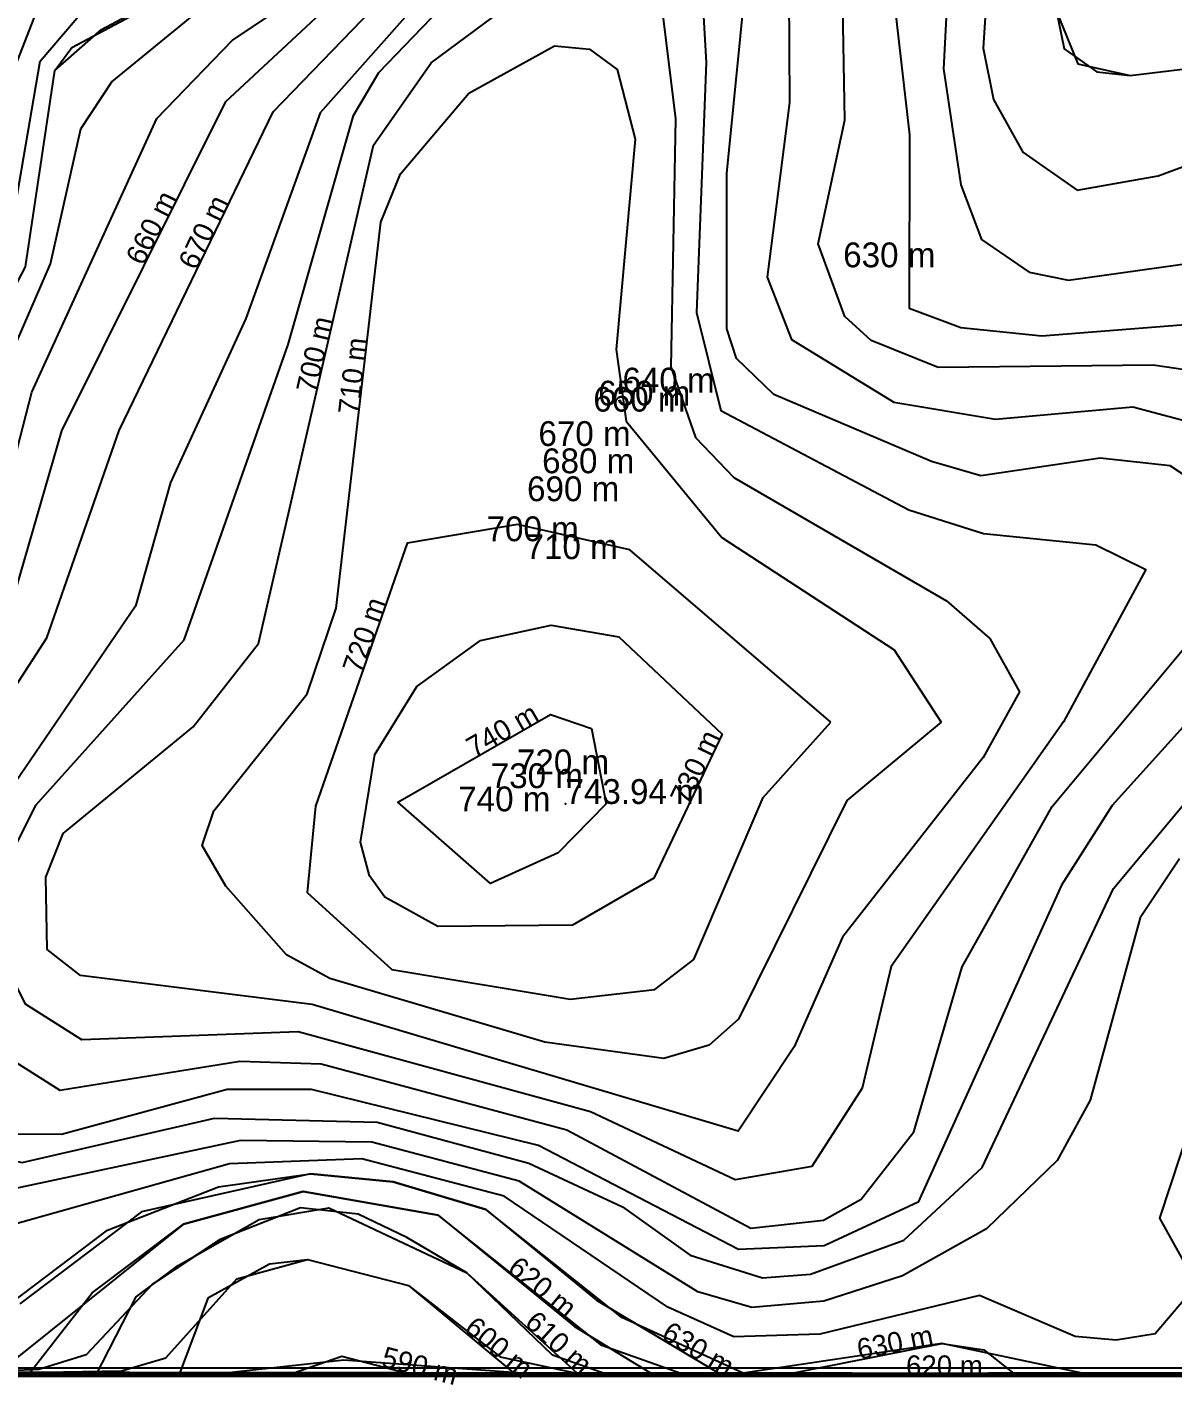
# Model space of a CAD drawing. Extents: x 120.7465 to 120.8269, y 14.0376 to 14.0711.
# Drawn here: x 120.79924 to 120.80404, y 14.03777 to 14.04345 of the extents above; entities that cross this region are included whole.
import ezdxf
from ezdxf.enums import TextEntityAlignment as Align

# ---------------------------------------------------------------- set-up
doc = ezdxf.new("R2010")
doc.units = 0
doc.header["$MEASUREMENT"] = 0
for name, color, linetype in [('Contour_Line_Intermediate', 7, 'Continuous'), ('Contour_Line_Major', 7, 'Continuous'), ('FEATURE_LABEL', 7, 'Continuous'), ('Iso-height_Area', 7, 'Continuous'), ('Maximum_Elevation_Location', 7, 'Continuous')]:
    doc.layers.add(name, color=color, linetype=linetype)

msp = doc.modelspace()

# ---------------------------------------------------------------- linework, layer by layer
at = {"layer": 'Contour_Line_Intermediate', "color": 36}
for points in [[(120.7980661, 14.0378027), (120.7981247, 14.0381309), (120.7980928, 14.0384517), (120.797733, 14.0389787), (120.7976343, 14.0392588), (120.7977007, 14.0396294), (120.7981859, 14.0409001), (120.7983461, 14.0415454), (120.7985529, 14.0418621), (120.799022, 14.0423503), (120.7991127, 14.0425538), (120.7991929, 14.0432808), (120.7993136, 14.0435906), (120.7994098, 14.0436829), (120.8002036, 14.0440588), (120.8005776, 14.0444739), (120.8007206, 14.0448735), (120.8007414, 14.0455596), (120.8008359, 14.0458683), (120.8011487, 14.0461809), (120.8020097, 14.046706), (120.8034463, 14.0483786), (120.8041405, 14.0487953)], [(120.7982468, 14.0378027), (120.7982713, 14.038193), (120.7982091, 14.03851), (120.7979007, 14.0389006), (120.7977906, 14.0391757), (120.7978671, 14.0397168), (120.7983867, 14.0408728), (120.7985477, 14.0415863), (120.7991431, 14.0424006), (120.7992979, 14.0433042), (120.7995421, 14.0435914), (120.8002872, 14.0439607), (120.8006222, 14.0442955), (120.8008663, 14.0447741), (120.8009119, 14.0454718), (120.8009777, 14.0456708), (120.8011361, 14.0458595), (120.801977, 14.0464015), (120.8029239, 14.0473853), (120.8035808, 14.0482745), (120.8043224, 14.0487099)], [(120.798553, 14.0378027), (120.7984656, 14.0384532), (120.7979851, 14.0390312), (120.7979105, 14.0393963), (120.7979934, 14.0396799), (120.7986673, 14.0410376), (120.7986885, 14.0415966), (120.7990206, 14.0420327), (120.799236, 14.0424433), (120.799359, 14.0432652), (120.7995551, 14.0434375), (120.8004282, 14.0439036), (120.8007115, 14.0441818), (120.8008737, 14.0444405), (120.8010274, 14.044846), (120.8010933, 14.0455478), (120.8011814, 14.0457082), (120.8016768, 14.0458931), (120.8019453, 14.0460663), (120.8029328, 14.0471729), (120.803721, 14.0481651), (120.8039709, 14.0483872), (120.8045468, 14.048708)], [(120.8042673, 14.0419869), (120.8039554, 14.042032), (120.8030561, 14.0420229), (120.8027753, 14.042136), (120.8026649, 14.0422358), (120.8025535, 14.0425406), (120.8026659, 14.0430575), (120.8026505, 14.0439271), (120.8031713, 14.0449768), (120.8039435, 14.0458047), (120.8042278, 14.0466763)], [(120.8041356, 14.0456788), (120.8033905, 14.0450175), (120.8028891, 14.0439669), (120.8028587, 14.0436662), (120.8029357, 14.0429956), (120.8029341, 14.0422711), (120.8031511, 14.0421896), (120.8034891, 14.0421558), (120.8042313, 14.0422138)], [(120.8041354, 14.0453699), (120.8036534, 14.0451021), (120.8035133, 14.044962), (120.8033371, 14.0446228), (120.8031141, 14.0439735), (120.8030778, 14.0432723), (120.8031503, 14.0427866), (120.8032373, 14.0425587), (120.8034366, 14.042422), (120.8036011, 14.0423882), (120.8043569, 14.0424937)], [(120.8044661, 14.0453949), (120.8037454, 14.044993), (120.8036143, 14.0448657), (120.8033833, 14.0442736), (120.8032702, 14.0437735), (120.8032444, 14.0433587), (120.8032868, 14.043144), (120.8034103, 14.0429235), (120.8036375, 14.0427653), (120.8039764, 14.0428239), (120.8044592, 14.0430034)], [(120.8041117, 14.0449857), (120.803748, 14.0446761), (120.8035356, 14.044176), (120.8035023, 14.0436329), (120.8036398, 14.0432928), (120.8038599, 14.043244), (120.8046205, 14.0433369)], [(120.8039244, 14.0411773), (120.80358, 14.0405399), (120.8028587, 14.0395158), (120.8027374, 14.0390068), (120.8025271, 14.0386797), (120.8022063, 14.0386243), (120.8016011, 14.0389089), (120.8003782, 14.0392432), (120.7994728, 14.0392102), (120.7992368, 14.0393593), (120.7991666, 14.0394998), (120.7991323, 14.0396483), (120.799187, 14.0400058), (120.7992802, 14.0401921), (120.7999, 14.0408831), (120.8003358, 14.0421193), (120.8006087, 14.0430767), (120.8007156, 14.043257), (120.8018439, 14.0444295)], [(120.8041179, 14.0415509), (120.804027, 14.0416114), (120.8037335, 14.0416429), (120.8032343, 14.04157), (120.8030278, 14.04163), (120.8023686, 14.0419095), (120.8022123, 14.0420604), (120.802171, 14.0421851), (120.8021718, 14.0428338), (120.8023149, 14.0442787)], [(120.8020367, 14.0441428), (120.8020847, 14.0432994), (120.802045, 14.042253), (120.8021457, 14.0418425), (120.8029337, 14.041427), (120.8032458, 14.0413288), (120.8037161, 14.0412803), (120.8039244, 14.0411773)], [(120.8009667, 14.0439657), (120.8000727, 14.0431322), (120.7993865, 14.0417574), (120.7991274, 14.0408651), (120.7985784, 14.0400528), (120.7985182, 14.0396941), (120.7985459, 14.0393687), (120.7986366, 14.0391385), (120.7989396, 14.0387578), (120.7992232, 14.038696), (120.800028, 14.038882), (120.8007086, 14.0388651), (120.8013429, 14.0386929), (120.8017348, 14.0385108), (120.8020175, 14.0383085), (120.8023212, 14.0382141), (120.802521, 14.038229), (120.802912, 14.0383716), (120.8032403, 14.0386748), (120.8037897, 14.0398434), (120.8046551, 14.0408799)], [(120.8012668, 14.0439871), (120.8004691, 14.0430886), (120.8001585, 14.0422275), (120.7998426, 14.0415413), (120.7996973, 14.0410246), (120.7990253, 14.0400422), (120.7989401, 14.0397303), (120.7989692, 14.0394459), (120.7991507, 14.0391439), (120.7993808, 14.0389992), (120.8001339, 14.0391206), (120.8004741, 14.0391094), (120.8015024, 14.0388326), (120.8022714, 14.0384214), (120.8025764, 14.0384554), (120.8027336, 14.0385428), (120.8029536, 14.0388252), (120.8031557, 14.0395155), (120.8035328, 14.0401854), (120.804119, 14.0408891)], [(120.8044027, 14.0408759), (120.8037844, 14.0401896), (120.8035715, 14.0398571), (120.8029721, 14.0385298), (120.8025787, 14.0383479), (120.8022198, 14.0383326), (120.801383, 14.038768), (120.8004328, 14.0390019), (120.8000809, 14.0390013), (120.7993874, 14.038813), (120.7991234, 14.0388156), (120.7989931, 14.0389224), (120.7987475, 14.0394729), (120.7986768, 14.0398896), (120.7993263, 14.0408914), (120.7996285, 14.0417585), (120.8002724, 14.0430927), (120.8010597, 14.0439073)], [(120.8024292, 14.043819), (120.8024342, 14.0431311), (120.8023408, 14.0424004), (120.8024426, 14.0421404), (120.8028696, 14.0418776), (120.8032951, 14.0418061), (120.8038702, 14.0418583), (120.8041741, 14.0417771)], [(120.8033956, 14.0406658), (120.8032439, 14.0403903), (120.8026558, 14.0396397), (120.8024529, 14.0391798), (120.8022193, 14.0388268), (120.8004365, 14.0393572), (120.7994662, 14.0394789), (120.7993273, 14.0395872), (120.7993222, 14.0398905), (120.7993948, 14.0400727), (120.7999386, 14.0405195), (120.800211, 14.040868), (120.8006934, 14.0429532), (120.8009347, 14.043297), (120.8015142, 14.0437282)], [(120.8040661, 14.0399667), (120.8039013, 14.0397203), (120.8036918, 14.0389566), (120.8035539, 14.0387053), (120.8032586, 14.0384189), (120.8029067, 14.038222), (120.8025769, 14.0381158), (120.802276, 14.0380893), (120.8020502, 14.0381555), (120.8013029, 14.0386179), (120.8006858, 14.0387821), (120.8001365, 14.0387884), (120.799149, 14.0385772), (120.7988377, 14.0386601), (120.7983925, 14.0391364), (120.7983243, 14.0395444), (120.7985413, 14.0401983), (120.7990335, 14.0410301), (120.7992624, 14.0419199), (120.7997859, 14.0430644), (120.8001027, 14.0433928), (120.8005532, 14.0436941)], [(120.8018966, 14.0435515), (120.8019567, 14.0430637), (120.8019373, 14.0420252), (120.8020397, 14.0417301), (120.8022012, 14.0415624), (120.8030911, 14.0410458), (120.8032723, 14.0408884), (120.8033956, 14.0406658)], [(120.8040905, 14.0381287), (120.8039645, 14.0379788), (120.8038005, 14.0379523), (120.8036291, 14.0379687), (120.8032294, 14.0381396), (120.8025606, 14.0379783), (120.8022009, 14.0379669), (120.8019243, 14.0380909), (120.8012398, 14.0385551), (120.8006441, 14.0387122), (120.8000903, 14.0386914), (120.7990569, 14.0384), (120.7989121, 14.038399), (120.7987223, 14.0385279), (120.7982027, 14.0390514), (120.798135, 14.0391791), (120.7981491, 14.0395294), (120.7988806, 14.0410803), (120.7989612, 14.0415835), (120.7993405, 14.0424559), (120.7994679, 14.0430209), (120.7995984, 14.0432174), (120.7999337, 14.0434926)], [(120.8030683, 14.0405385), (120.802674, 14.0402114), (120.8022208, 14.0392954), (120.802098, 14.0391872), (120.8019075, 14.0391308), (120.8014095, 14.0391992), (120.8005104, 14.0394661), (120.8003289, 14.0395653), (120.8000747, 14.039852), (120.7999757, 14.0400222), (120.800025, 14.0401676), (120.8004147, 14.0406579), (120.8005361, 14.0410155), (120.8007239, 14.0426302), (120.8008063, 14.0428329), (120.8010915, 14.0431706), (120.8014507, 14.0433688), (120.801597, 14.0433543), (120.8017121, 14.0432698), (120.8017884, 14.0429781), (120.8017081, 14.0420976), (120.80175, 14.0417976), (120.8021508, 14.041312), (120.8028721, 14.040842), (120.8030683, 14.0405385)], [(120.802606, 14.0405385), (120.8017656, 14.0412602), (120.8012951, 14.0413654), (120.8008341, 14.0412876), (120.8004501, 14.0401866), (120.8004147, 14.0398262), (120.8007693, 14.0395036), (120.8015155, 14.0393797), (120.8018706, 14.0394199), (120.8020332, 14.0395455), (120.8023232, 14.0402234), (120.802606, 14.0405385)], [(120.8021513, 14.0404882), (120.8018658, 14.0398867), (120.8015252, 14.0396887), (120.8009624, 14.0396843), (120.8007397, 14.0398059), (120.800676, 14.039896), (120.8006379, 14.0400367), (120.8006988, 14.0404033), (120.8008743, 14.0406885), (120.8011407, 14.040881), (120.8014362, 14.0409446), (120.8017189, 14.0408963), (120.8021513, 14.0404882)], [(120.8016669, 14.0401965), (120.8014656, 14.0399925), (120.8011822, 14.0398638), (120.800794, 14.0402039), (120.8014338, 14.0405714), (120.8016051, 14.0405122), (120.8016669, 14.0401965)], [(120.8041572, 14.0389965), (120.8039824, 14.0384637), (120.8040871, 14.0382754)], [(120.7990277, 14.0378027), (120.799172, 14.0381049), (120.7995797, 14.0384139), (120.8000441, 14.0385944), (120.8004292, 14.0386486), (120.8007745, 14.038615), (120.8011635, 14.0384994), (120.8016263, 14.0381202), (120.8021582, 14.0378027)], [(120.7992439, 14.0378027), (120.7995156, 14.038151), (120.7998978, 14.0384388), (120.8003983, 14.038575), (120.8009633, 14.038476), (120.8015333, 14.0380099), (120.8018749, 14.0378027)], [(120.799529, 14.0378027), (120.7997002, 14.038134), (120.7998753, 14.038265), (120.800215, 14.0384581), (120.8005056, 14.0385068), (120.8010828, 14.0382346), (120.8015585, 14.0378027)], [(120.7998783, 14.0378027), (120.8000021, 14.038131), (120.8002571, 14.0382725), (120.8004168, 14.0382909), (120.8008387, 14.0381818), (120.8012957, 14.0378027)], [(120.8023806, 14.0378027), (120.8030705, 14.0379385), (120.8032473, 14.0379129), (120.8033867, 14.0378027)], [(120.8003185, 14.0378027), (120.80056, 14.0378855), (120.8008818, 14.0378027)], [(120.802829, 14.0378027), (120.8030135, 14.0378027)]]:
    msp.add_lwpolyline(points, dxfattribs=at)
at = {"layer": 'Contour_Line_Major', "color": 36}
for points in [[(120.8041356, 14.0456788), (120.8033905, 14.0450175), (120.8028891, 14.0439669), (120.8028587, 14.0436662), (120.8029357, 14.0429956), (120.8029341, 14.0422711), (120.8031511, 14.0421896), (120.8034891, 14.0421558), (120.8042313, 14.0422138)], [(120.8033956, 14.0406658), (120.8032439, 14.0403903), (120.8026558, 14.0396397), (120.8024529, 14.0391798), (120.8022193, 14.0388268), (120.8004365, 14.0393572), (120.7994662, 14.0394789), (120.7993273, 14.0395872), (120.7993222, 14.0398905), (120.7993948, 14.0400727), (120.7999386, 14.0405195), (120.800211, 14.040868), (120.8006934, 14.0429532), (120.8009347, 14.043297), (120.8015142, 14.0437282)], [(120.8040661, 14.0399667), (120.8039013, 14.0397203), (120.8036918, 14.0389566), (120.8035539, 14.0387053), (120.8032586, 14.0384189), (120.8029067, 14.038222), (120.8025769, 14.0381158), (120.802276, 14.0380893), (120.8020502, 14.0381555), (120.8013029, 14.0386179), (120.8006858, 14.0387821), (120.8001365, 14.0387884), (120.799149, 14.0385772), (120.7988377, 14.0386601), (120.7983925, 14.0391364), (120.7983243, 14.0395444), (120.7985413, 14.0401983), (120.7990335, 14.0410301), (120.7992624, 14.0419199), (120.7997859, 14.0430644), (120.8001027, 14.0433928), (120.8005532, 14.0436941)], [(120.8018966, 14.0435515), (120.8019567, 14.0430637), (120.8019373, 14.0420252), (120.8020397, 14.0417301), (120.8022012, 14.0415624), (120.8030911, 14.0410458), (120.8032723, 14.0408884), (120.8033956, 14.0406658)], [(120.7998783, 14.0378027), (120.8000021, 14.038131), (120.8002571, 14.0382725), (120.8004168, 14.0382909), (120.8008387, 14.0381818), (120.8012957, 14.0378027)]]:
    msp.add_lwpolyline(points, dxfattribs=at)
at = {"layer": 'Iso-height_Area', "color": 140}
msp.add_polyline3d([(120.8198808, 14.0709737, 50), (120.8258911, 14.0709737, 50), (120.8262093, 14.0709395, 50), (120.8264568, 14.0708369, 50), (120.8265629, 14.0705975, 50), (120.8265982, 14.0702898, 50), (120.8265982, 14.0384866, 50), (120.8265629, 14.0381789, 50), (120.8264568, 14.0379395, 50), (120.8262093, 14.0378369, 50), (120.8258911, 14.0378027, 50), (120.7636662, 14.0378027, 50), (120.7474029, 14.0378027, 50), (120.7470847, 14.0378369, 50), (120.7468372, 14.0379395, 50), (120.7467312, 14.0381789, 50), (120.7466958, 14.0384866, 50), (120.7466958, 14.0655022, 50), (120.7466958, 14.0702898, 50), (120.7467312, 14.0705975, 50), (120.7468372, 14.0708369, 50), (120.7470847, 14.0709395, 50), (120.7474029, 14.0709737, 50), (120.8198808, 14.0709737, 50)], close=True, dxfattribs=at)
at = {"layer": 'Iso-height_Area', "color": 4}
msp.add_polyline3d([(120.8198808, 14.0709737, 70), (120.8258911, 14.0709737, 70), (120.8262093, 14.0709395, 70), (120.8264568, 14.0708369, 70), (120.8265629, 14.0705975, 70), (120.8265982, 14.0702898, 70), (120.8265982, 14.0384866, 70), (120.8265629, 14.0381789, 70), (120.8264568, 14.0379395, 70), (120.8262093, 14.0378369, 70), (120.8258911, 14.0378027, 70), (120.7636662, 14.0378027, 70), (120.7474029, 14.0378027, 70), (120.7470847, 14.0378369, 70), (120.7468372, 14.0379395, 70), (120.7467312, 14.0381789, 70), (120.7466958, 14.0384866, 70), (120.7466958, 14.0655022, 70), (120.7466958, 14.0702898, 70), (120.7467312, 14.0705975, 70), (120.7468372, 14.0708369, 70), (120.7470847, 14.0709395, 70), (120.7474029, 14.0709737, 70), (120.8198808, 14.0709737, 70)], close=True, dxfattribs=at)
at = {"layer": 'Iso-height_Area', "color": 120}
for points in [[(120.7474029, 14.0709737, 100), (120.8053852, 14.0709737, 100), (120.8053852, 14.0709737, 100), (120.8258911, 14.0709737, 100), (120.8262093, 14.0709395, 100), (120.8264568, 14.0708369, 100), (120.8265629, 14.0705975, 100), (120.8265982, 14.0702898, 100), (120.8265982, 14.0432742, 100), (120.8265982, 14.0384866, 100), (120.8265629, 14.0381789, 100), (120.8264568, 14.0379395, 100), (120.8262093, 14.0378369, 100), (120.8258911, 14.0378027, 100), (120.7636662, 14.0378027, 100)], [(120.7474029, 14.0709737, 90), (120.8138704, 14.0709737, 90), (120.8138704, 14.0709737, 90), (120.8258911, 14.0709737, 90), (120.8262093, 14.0709395, 90), (120.8264568, 14.0708369, 90), (120.8265629, 14.0705975, 90), (120.8265982, 14.0702898, 90), (120.8265982, 14.0384866, 90), (120.8265629, 14.0381789, 90), (120.8264568, 14.0379395, 90), (120.8262093, 14.0378369, 90), (120.8258911, 14.0378027, 90), (120.7636662, 14.0378027, 90)], [(120.7474029, 14.0709737, 100), (120.8053852, 14.0709737, 100), (120.8053852, 14.0709737, 100), (120.8258911, 14.0709737, 100), (120.8262093, 14.0709395, 100), (120.8264568, 14.0708369, 100), (120.8265629, 14.0705975, 100), (120.8265982, 14.0702898, 100), (120.8265982, 14.0432742, 100), (120.8265982, 14.0384866, 100), (120.8265629, 14.0381789, 100), (120.8264568, 14.0379395, 100), (120.8262093, 14.0378369, 100), (120.8258911, 14.0378027, 100), (120.7636662, 14.0378027, 100)], [(120.7523532, 14.0709737, 110), (120.8064458, 14.0709737, 110), (120.8064458, 14.0709737, 110), (120.8258911, 14.0709737, 110), (120.8262093, 14.0709395, 110), (120.8264568, 14.0708369, 110), (120.8265629, 14.0705975, 110), (120.8265982, 14.0702898, 110), (120.8265982, 14.0432742, 110), (120.8265982, 14.0384866, 110), (120.8265629, 14.0381789, 110), (120.8264568, 14.0379395, 110), (120.8262093, 14.0378369, 110), (120.8258911, 14.0378027, 110), (120.7566163, 14.0378027, 110)], [(120.7608378, 14.0709737, 120), (120.8258911, 14.0709737, 120), (120.8262093, 14.0709395, 120), (120.8264568, 14.0708369, 120), (120.8265629, 14.0705975, 120), (120.8265982, 14.0702898, 120), (120.8265982, 14.0432742, 120), (120.8265982, 14.0384866, 120), (120.8265629, 14.0381789, 120), (120.8264568, 14.0379395, 120), (120.8262093, 14.0378369, 120), (120.8258911, 14.0378027, 120), (120.7599153, 14.0378048, 120)]]:
    msp.add_polyline3d(points, dxfattribs=at)
at = {"layer": 'Iso-height_Area', "color": 4}
msp.add_polyline3d([(120.7474029, 14.0709737, 80), (120.8191737, 14.0709737, 80), (120.8191737, 14.0709737, 80), (120.8258911, 14.0709737, 80), (120.8262093, 14.0709395, 80), (120.8264568, 14.0708369, 80), (120.8265629, 14.0705975, 80), (120.8265982, 14.0702898, 80), (120.8265982, 14.0384866, 80), (120.8265629, 14.0381789, 80), (120.8264568, 14.0379395, 80), (120.8262093, 14.0378369, 80), (120.8258911, 14.0378027, 80), (120.7636662, 14.0378027, 80)], dxfattribs=at)
at = {"layer": 'Iso-height_Area', "color": 110}
for points in [[(120.7545005, 14.0709737, 130), (120.8050316, 14.0709737, 130), (120.8050316, 14.0709737, 130), (120.8258911, 14.0709737, 130), (120.8262093, 14.0709395, 130), (120.8264568, 14.0708369, 130), (120.8265629, 14.0705975, 130), (120.8265982, 14.0702898, 130), (120.8265982, 14.0432742, 130), (120.8265982, 14.0384866, 130), (120.8265629, 14.0381789, 130), (120.8264568, 14.0379395, 130), (120.8262093, 14.0378369, 130), (120.8258911, 14.0378027, 130), (120.7602557, 14.037816, 130)], [(120.7545606, 14.0709515, 140), (120.7877077, 14.0709737, 140), (120.7877077, 14.0709737, 140), (120.8258911, 14.0709737, 140), (120.8262093, 14.0709395, 140), (120.8264568, 14.0708369, 140), (120.8265629, 14.0705975, 140), (120.8265982, 14.0702898, 140), (120.8265982, 14.0432742, 140), (120.8265982, 14.0384866, 140), (120.8265629, 14.0381789, 140), (120.8264568, 14.0379395, 140), (120.8262093, 14.0378369, 140), (120.8258911, 14.0378027, 140), (120.7619173, 14.0378027, 140)], [(120.7549228, 14.0709473, 150), (120.800789, 14.0709737, 150), (120.800789, 14.0709737, 150), (120.8258911, 14.0709737, 150), (120.8262093, 14.0709395, 150), (120.8264568, 14.0708369, 150), (120.8265629, 14.0705975, 150), (120.8265982, 14.0702898, 150), (120.8265982, 14.0384866, 150), (120.8265629, 14.0381789, 150), (120.8264568, 14.0379395, 150), (120.8262093, 14.0378369, 150), (120.7637623, 14.0378335, 150)], [(120.7549228, 14.0709473, 150), (120.800789, 14.0709737, 150), (120.800789, 14.0709737, 150), (120.8258911, 14.0709737, 150), (120.8262093, 14.0709395, 150), (120.8264568, 14.0708369, 150), (120.8265629, 14.0705975, 150), (120.8265982, 14.0702898, 150), (120.8265982, 14.0384866, 150), (120.8265629, 14.0381789, 150), (120.8264568, 14.0379395, 150), (120.8262093, 14.0378369, 150), (120.7637623, 14.0378335, 150)]]:
    msp.add_polyline3d(points, dxfattribs=at)
at = {"layer": 'Iso-height_Area', "color": 100}
for points in [[(120.7662103, 14.0378096, 160), (120.8258911, 14.0378027, 160), (120.8262093, 14.0378369, 160), (120.8264568, 14.0379395, 160), (120.8265629, 14.0381789, 160), (120.8265982, 14.0384866, 160), (120.8265982, 14.0655022, 160), (120.8265982, 14.0702898, 160), (120.8265629, 14.0705975, 160), (120.8264568, 14.0708369, 160), (120.8262093, 14.0709395, 160), (120.8258911, 14.0709737, 160), (120.755912, 14.0709737, 160)], [(120.7718, 14.0378027, 170), (120.8258911, 14.0378027, 170), (120.8262093, 14.0378369, 170), (120.8264568, 14.0379395, 170), (120.8265629, 14.0381789, 170), (120.8265982, 14.0384866, 170), (120.8265982, 14.0655022, 170), (120.8265982, 14.0702898, 170), (120.8265629, 14.0705975, 170), (120.8264568, 14.0708369, 170), (120.8262093, 14.0709395, 170), (120.8258911, 14.0709737, 170), (120.7569504, 14.0709737, 170)], [(120.7732851, 14.0378109, 180), (120.7735802, 14.0378027, 180), (120.8258911, 14.0378027, 180), (120.8262093, 14.0378369, 180), (120.8264568, 14.0379395, 180), (120.8265629, 14.0381789, 180), (120.8265982, 14.0384866, 180), (120.8265982, 14.0655022, 180), (120.8265982, 14.0702898, 180), (120.8265629, 14.0705975, 180), (120.8264568, 14.0708369, 180), (120.8262093, 14.0709395, 180), (120.8258911, 14.0709737, 180), (120.7583659, 14.0709737, 180)], [(120.7756869, 14.0378027, 190), (120.8258911, 14.0378027, 190), (120.8262093, 14.0378369, 190), (120.8264568, 14.0379395, 190), (120.8265629, 14.0381789, 190), (120.8265982, 14.0384866, 190), (120.8265982, 14.0655022, 190), (120.8265982, 14.0702898, 190), (120.8265629, 14.0705975, 190), (120.8264568, 14.0708369, 190), (120.8262093, 14.0709395, 190), (120.8258911, 14.0709737, 190), (120.7629642, 14.0709737, 190)]]:
    msp.add_polyline3d(points, dxfattribs=at)
at = {"layer": 'Iso-height_Area', "color": 3}
for points in [[(120.7682813, 14.0709737, 200), (120.7969, 14.0709737, 200), (120.7969, 14.0709737, 200), (120.8258911, 14.0709737, 200), (120.8262093, 14.0709395, 200), (120.8264568, 14.0708369, 200), (120.8265629, 14.0705975, 200), (120.8265982, 14.0702898, 200), (120.8265982, 14.0432742, 200), (120.8265982, 14.0384866, 200), (120.8265629, 14.0381789, 200), (120.8264568, 14.0379395, 200), (120.8262093, 14.0378369, 200), (120.8258911, 14.0378027, 200), (120.7764708, 14.0378105, 200)], [(120.7682813, 14.0709737, 200), (120.7969, 14.0709737, 200), (120.7969, 14.0709737, 200), (120.8258911, 14.0709737, 200), (120.8262093, 14.0709395, 200), (120.8264568, 14.0708369, 200), (120.8265629, 14.0705975, 200), (120.8265982, 14.0702898, 200), (120.8265982, 14.0432742, 200), (120.8265982, 14.0384866, 200), (120.8265629, 14.0381789, 200), (120.8264568, 14.0379395, 200), (120.8262093, 14.0378369, 200), (120.8258911, 14.0378027, 200), (120.7764708, 14.0378105, 200)], [(120.7772112, 14.0378116, 210), (120.7976071, 14.0378027, 210), (120.7976071, 14.0378027, 210), (120.8258911, 14.0378027, 210), (120.8262093, 14.0378369, 210), (120.8264568, 14.0379395, 210), (120.8265629, 14.0381789, 210), (120.8265982, 14.0384866, 210), (120.8265982, 14.0655022, 210), (120.8265982, 14.0702898, 210), (120.8265629, 14.0705975, 210), (120.8264568, 14.0708369, 210), (120.8262093, 14.0709395, 210), (120.8258911, 14.0709737, 210), (120.7707434, 14.0709737, 210)], [(120.7756975, 14.0709737, 220), (120.80786, 14.0709737, 220), (120.80786, 14.0709737, 220), (120.8258911, 14.0709737, 220), (120.8262093, 14.0709395, 220), (120.8264568, 14.0708369, 220), (120.8265629, 14.0705975, 220), (120.8265982, 14.0702898, 220), (120.8265982, 14.0432742, 220), (120.8265982, 14.0384866, 220), (120.8265629, 14.0381789, 220), (120.8264568, 14.0379395, 220), (120.8262093, 14.0378369, 220), (120.8258911, 14.0378027, 220), (120.7779239, 14.0378155, 220)], [(120.7786345, 14.0378171, 230), (120.8082136, 14.0378027, 230), (120.8082136, 14.0378027, 230), (120.8258911, 14.0378027, 230), (120.8262093, 14.0378369, 230), (120.8264568, 14.0379395, 230), (120.8265629, 14.0381789, 230), (120.8265982, 14.0384866, 230), (120.8265982, 14.0655022, 230), (120.8265982, 14.0702898, 230), (120.8265629, 14.0705975, 230), (120.8264568, 14.0708369, 230), (120.8262093, 14.0709395, 230), (120.8258911, 14.0709737, 230), (120.7767699, 14.0709737, 230)], [(120.7778374, 14.0709737, 240), (120.814224, 14.0709737, 240), (120.814224, 14.0709737, 240), (120.8258911, 14.0709737, 240), (120.8262093, 14.0709395, 240), (120.8264568, 14.0708369, 240), (120.8265629, 14.0705975, 240), (120.8265982, 14.0702898, 240), (120.8265982, 14.0384866, 240), (120.8265629, 14.0381789, 240), (120.8264568, 14.0379395, 240), (120.8262093, 14.0378369, 240), (120.8258911, 14.0378027, 240), (120.7790163, 14.0378062, 240)], [(120.7795984, 14.0378027, 250), (120.8166988, 14.0378027, 250), (120.8166988, 14.0378027, 250), (120.8258911, 14.0378027, 250), (120.8262093, 14.0378369, 250), (120.8264568, 14.0379395, 250), (120.8265629, 14.0381789, 250), (120.8265982, 14.0384866, 250), (120.8265982, 14.0702898, 250), (120.8265629, 14.0705975, 250), (120.8264568, 14.0708369, 250), (120.8262093, 14.0709395, 250), (120.8258911, 14.0709737, 250), (120.7792471, 14.0709737, 250)], [(120.7795984, 14.0378027, 250), (120.8166988, 14.0378027, 250), (120.8166988, 14.0378027, 250), (120.8258911, 14.0378027, 250), (120.8262093, 14.0378369, 250), (120.8264568, 14.0379395, 250), (120.8265629, 14.0381789, 250), (120.8265982, 14.0384866, 250), (120.8265982, 14.0702898, 250), (120.8265629, 14.0705975, 250), (120.8264568, 14.0708369, 250), (120.8262093, 14.0709395, 250), (120.8258911, 14.0709737, 250), (120.7792471, 14.0709737, 250)]]:
    msp.add_polyline3d(points, dxfattribs=at)
at = {"layer": 'Iso-height_Area', "color": 80}
for points in [[(120.7796109, 14.0709737, 260), (120.8131633, 14.0709737, 260), (120.8131633, 14.0709737, 260), (120.8258911, 14.0709737, 260), (120.8262093, 14.0709395, 260), (120.8264568, 14.0708369, 260), (120.8265629, 14.0705975, 260), (120.8265982, 14.0702898, 260), (120.8265982, 14.0384866, 260), (120.8265629, 14.0381789, 260), (120.8264568, 14.0379395, 260), (120.8262093, 14.0378369, 260), (120.8258911, 14.0378027, 260), (120.7794078, 14.03782, 260)], [(120.782058, 14.0709737, 270), (120.8128098, 14.0709737, 270), (120.8128098, 14.0709737, 270), (120.8258911, 14.0709737, 270), (120.8262093, 14.0709395, 270), (120.8264568, 14.0708369, 270), (120.8265629, 14.0705975, 270), (120.8265982, 14.0702898, 270), (120.8265982, 14.0384866, 270), (120.8265629, 14.0381789, 270), (120.8264568, 14.0379395, 270), (120.8262093, 14.0378369, 270), (120.8258911, 14.0378027, 270), (120.7796897, 14.0378178, 270)], [(120.7824235, 14.0709737, 280), (120.8156382, 14.0709737, 280), (120.8156382, 14.0709737, 280), (120.8258911, 14.0709737, 280), (120.8262093, 14.0709395, 280), (120.8264568, 14.0708369, 280), (120.8265629, 14.0705975, 280), (120.8265982, 14.0702898, 280), (120.8265982, 14.0384866, 280), (120.8265629, 14.0381789, 280), (120.8264568, 14.0379395, 280), (120.8262093, 14.0378369, 280), (120.8258911, 14.0378027, 280), (120.7800144, 14.0378151, 280)], [(120.7825148, 14.0709635, 290), (120.8113956, 14.0709737, 290), (120.8113956, 14.0709737, 290), (120.8258911, 14.0709737, 290), (120.8262093, 14.0709395, 290), (120.8264568, 14.0708369, 290), (120.8265629, 14.0705975, 290), (120.8265982, 14.0702898, 290), (120.8265982, 14.0432742, 290), (120.8265982, 14.0384866, 290), (120.8265629, 14.0381789, 290), (120.8264568, 14.0379395, 290), (120.8262093, 14.0378369, 290), (120.8258911, 14.0378027, 290), (120.7801179, 14.0378233, 290)], [(120.7806982, 14.0378358, 300), (120.811042, 14.0378027, 300), (120.811042, 14.0378027, 300), (120.8258911, 14.0378027, 300), (120.8262093, 14.0378369, 300), (120.8264568, 14.0379395, 300), (120.8265629, 14.0381789, 300), (120.8265982, 14.0384866, 300), (120.8265982, 14.0655022, 300), (120.8265982, 14.0702898, 300), (120.8265629, 14.0705975, 300), (120.8264568, 14.0708369, 300), (120.8262093, 14.0709395, 300), (120.8258911, 14.0709737, 300), (120.782788, 14.0709682, 300)], [(120.7806982, 14.0378358, 300), (120.811042, 14.0378027, 300), (120.811042, 14.0378027, 300), (120.8258911, 14.0378027, 300), (120.8262093, 14.0378369, 300), (120.8264568, 14.0379395, 300), (120.8265629, 14.0381789, 300), (120.8265982, 14.0384866, 300), (120.8265982, 14.0655022, 300), (120.8265982, 14.0702898, 300), (120.8265629, 14.0705975, 300), (120.8264568, 14.0708369, 300), (120.8262093, 14.0709395, 300), (120.8258911, 14.0709737, 300), (120.782788, 14.0709682, 300)], [(120.7813829, 14.0378349, 310), (120.8036174, 14.0378027, 310), (120.8036174, 14.0378027, 310), (120.8258911, 14.0378027, 310)], [(120.7818877, 14.0378194, 320), (120.8053852, 14.0378027, 320), (120.8053852, 14.0378027, 320), (120.8258911, 14.0378027, 320)]]:
    msp.add_polyline3d(points, dxfattribs=at)
at = {"layer": 'Iso-height_Area', "color": 40}
for points in [[(120.8042673, 14.0419869, 660), (120.8039554, 14.042032, 660), (120.8030561, 14.0420229, 660), (120.8027753, 14.042136, 660), (120.8026649, 14.0422358, 660), (120.8025535, 14.0425406, 660), (120.8026659, 14.0430575, 660), (120.8026505, 14.0439271, 660), (120.8031713, 14.0449768, 660), (120.8039435, 14.0458047, 660), (120.8042278, 14.0466763, 660)], [(120.8041356, 14.0456788, 650), (120.8033905, 14.0450175, 650), (120.8028891, 14.0439669, 650), (120.8028587, 14.0436662, 650), (120.8029357, 14.0429956, 650), (120.8029341, 14.0422711, 650), (120.8031511, 14.0421896, 650), (120.8034891, 14.0421558, 650), (120.8042313, 14.0422138, 650)], [(120.8041356, 14.0456788, 650), (120.8033905, 14.0450175, 650), (120.8028891, 14.0439669, 650), (120.8028587, 14.0436662, 650), (120.8029357, 14.0429956, 650), (120.8029341, 14.0422711, 650), (120.8031511, 14.0421896, 650), (120.8034891, 14.0421558, 650), (120.8042313, 14.0422138, 650)], [(120.8041354, 14.0453699, 640), (120.8036534, 14.0451021, 640), (120.8035133, 14.044962, 640), (120.8033371, 14.0446228, 640), (120.8031141, 14.0439735, 640), (120.8030778, 14.0432723, 640), (120.8031503, 14.0427866, 640), (120.8032373, 14.0425587, 640), (120.8034366, 14.042422, 640), (120.8036011, 14.0423882, 640), (120.8043569, 14.0424937, 640)], [(120.8044661, 14.0453949, 630), (120.8037454, 14.044993, 630), (120.8036143, 14.0448657, 630), (120.8033833, 14.0442736, 630), (120.8032702, 14.0437735, 630), (120.8032444, 14.0433587, 630), (120.8032868, 14.043144, 630), (120.8034103, 14.0429235, 630), (120.8036375, 14.0427653, 630), (120.8039764, 14.0428239, 630), (120.8044592, 14.0430034, 630)], [(120.8046391, 14.0452802, 620), (120.8039291, 14.044856, 620), (120.803748, 14.0446761, 620), (120.8035712, 14.0443313, 620), (120.8034897, 14.0438129, 620), (120.8035834, 14.0433556, 620), (120.8037204, 14.0432598, 620), (120.8038599, 14.043244, 620), (120.8046205, 14.0433369, 620)], [(120.799187, 14.0400058, 690), (120.7992802, 14.0401921, 690), (120.7999, 14.0408831, 690), (120.8003358, 14.0421193, 690), (120.8006087, 14.0430767, 690), (120.8007156, 14.043257, 690), (120.8018439, 14.0444295, 690)], [(120.8041179, 14.0415509, 680), (120.804027, 14.0416114, 680), (120.8037335, 14.0416429, 680), (120.8032343, 14.04157, 680), (120.8030278, 14.04163, 680), (120.8023686, 14.0419095, 680), (120.8022123, 14.0420604, 680), (120.802171, 14.0421851, 680), (120.8021718, 14.0428338, 680), (120.8023149, 14.0442787, 680)], [(120.8020367, 14.0441428, 690), (120.8020847, 14.0432994, 690), (120.802045, 14.042253, 690), (120.8021457, 14.0418425, 690), (120.8029337, 14.041427, 690), (120.8032458, 14.0413288, 690), (120.8037161, 14.0412803, 690), (120.8039244, 14.0411773, 690), (120.8039244, 14.0411773, 690), (120.80358, 14.0405399, 690), (120.8028587, 14.0395158, 690), (120.8027374, 14.0390068, 690), (120.8025271, 14.0386797, 690), (120.8022063, 14.0386243, 690), (120.8016011, 14.0389089, 690), (120.8003782, 14.0392432, 690), (120.7994728, 14.0392102, 690), (120.7992368, 14.0393593, 690)], [(120.8009667, 14.0439657, 660), (120.8000727, 14.0431322, 660), (120.7993865, 14.0417574, 660), (120.7991274, 14.0408651, 660), (120.7985784, 14.0400528, 660), (120.7985182, 14.0396941, 660), (120.7985459, 14.0393687, 660), (120.7986366, 14.0391385, 660), (120.7989396, 14.0387578, 660), (120.7992232, 14.038696, 660), (120.800028, 14.038882, 660), (120.8007086, 14.0388651, 660), (120.8013429, 14.0386929, 660), (120.8017348, 14.0385108, 660), (120.8020175, 14.0383085, 660), (120.8023212, 14.0382141, 660), (120.802521, 14.038229, 660), (120.802912, 14.0383716, 660), (120.8032403, 14.0386748, 660), (120.8037897, 14.0398434, 660), (120.8046551, 14.0408799, 660)], [(120.8012668, 14.0439871, 680), (120.8004691, 14.0430886, 680), (120.8001585, 14.0422275, 680), (120.7998426, 14.0415413, 680), (120.7996973, 14.0410246, 680), (120.7990253, 14.0400422, 680), (120.7989401, 14.0397303, 680), (120.7989692, 14.0394459, 680), (120.7991507, 14.0391439, 680), (120.7993808, 14.0389992, 680), (120.8001339, 14.0391206, 680), (120.8004741, 14.0391094, 680), (120.8015024, 14.0388326, 680), (120.8022714, 14.0384214, 680), (120.8025764, 14.0384554, 680), (120.8027336, 14.0385428, 680), (120.8029536, 14.0388252, 680), (120.8031557, 14.0395155, 680), (120.8035328, 14.0401854, 680), (120.804119, 14.0408891, 680)], [(120.8044027, 14.0408759, 670), (120.8037844, 14.0401896, 670), (120.8035715, 14.0398571, 670), (120.8029721, 14.0385298, 670), (120.8025787, 14.0383479, 670), (120.8022198, 14.0383326, 670), (120.801383, 14.038768, 670), (120.8004328, 14.0390019, 670), (120.8000809, 14.0390013, 670), (120.7993874, 14.038813, 670), (120.7991234, 14.0388156, 670), (120.7989931, 14.0389224, 670), (120.7987475, 14.0394729, 670), (120.7986768, 14.0398896, 670), (120.7993263, 14.0408914, 670), (120.7996285, 14.0417585, 670), (120.8002724, 14.0430927, 670), (120.8010597, 14.0439073, 670)], [(120.799236, 14.0424433, 630), (120.799359, 14.0432652, 630), (120.7994303, 14.0433609, 630), (120.8002602, 14.0438033, 630)], [(120.8024292, 14.043819, 670), (120.8024342, 14.0431311, 670), (120.8023408, 14.0424004, 670), (120.8024426, 14.0421404, 670), (120.8028696, 14.0418776, 670), (120.8032951, 14.0418061, 670), (120.8038702, 14.0418583, 670), (120.8041741, 14.0417771, 670)], [(120.8018966, 14.0435515, 700), (120.8019567, 14.0430637, 700), (120.8019373, 14.0420252, 700), (120.8020397, 14.0417301, 700), (120.8022012, 14.0415624, 700), (120.8030911, 14.0410458, 700), (120.8032723, 14.0408884, 700), (120.8033956, 14.0406658, 700), (120.8033956, 14.0406658, 700), (120.8032439, 14.0403903, 700), (120.8026558, 14.0396397, 700), (120.8024529, 14.0391798, 700), (120.8022193, 14.0388268, 700), (120.8004365, 14.0393572, 700), (120.7994662, 14.0394789, 700), (120.7993273, 14.0395872, 700), (120.7993222, 14.0398905, 700), (120.7993948, 14.0400727, 700), (120.7999386, 14.0405195, 700), (120.800211, 14.040868, 700), (120.8006934, 14.0429532, 700), (120.8009347, 14.043297, 700), (120.8015142, 14.0437282, 700)], [(120.8018966, 14.0435515, 700), (120.8019567, 14.0430637, 700), (120.8019373, 14.0420252, 700), (120.8020397, 14.0417301, 700), (120.8022012, 14.0415624, 700), (120.8030911, 14.0410458, 700), (120.8032723, 14.0408884, 700), (120.8033956, 14.0406658, 700), (120.8033956, 14.0406658, 700), (120.8032439, 14.0403903, 700), (120.8026558, 14.0396397, 700), (120.8024529, 14.0391798, 700), (120.8022193, 14.0388268, 700), (120.8004365, 14.0393572, 700), (120.7994662, 14.0394789, 700), (120.7993273, 14.0395872, 700), (120.7993222, 14.0398905, 700), (120.7993948, 14.0400727, 700), (120.7999386, 14.0405195, 700), (120.800211, 14.040868, 700), (120.8006934, 14.0429532, 700), (120.8009347, 14.043297, 700), (120.8015142, 14.0437282, 700)], [(120.8040661, 14.0399667, 650), (120.8039013, 14.0397203, 650), (120.8036918, 14.0389566, 650), (120.8035539, 14.0387053, 650), (120.8032586, 14.0384189, 650), (120.8029067, 14.038222, 650), (120.8025769, 14.0381158, 650), (120.802276, 14.0380893, 650), (120.8020502, 14.0381555, 650), (120.8013029, 14.0386179, 650), (120.8006858, 14.0387821, 650), (120.8001365, 14.0387884, 650), (120.799149, 14.0385772, 650), (120.7988377, 14.0386601, 650), (120.7983925, 14.0391364, 650), (120.7983243, 14.0395444, 650), (120.7985413, 14.0401983, 650), (120.7990335, 14.0410301, 650), (120.7992624, 14.0419199, 650), (120.7997859, 14.0430644, 650), (120.8001027, 14.0433928, 650), (120.8005532, 14.0436941, 650)], [(120.8040661, 14.0399667, 650), (120.8039013, 14.0397203, 650), (120.8036918, 14.0389566, 650), (120.8035539, 14.0387053, 650), (120.8032586, 14.0384189, 650), (120.8029067, 14.038222, 650), (120.8025769, 14.0381158, 650), (120.802276, 14.0380893, 650), (120.8020502, 14.0381555, 650), (120.8013029, 14.0386179, 650), (120.8006858, 14.0387821, 650), (120.8001365, 14.0387884, 650), (120.799149, 14.0385772, 650), (120.7988377, 14.0386601, 650), (120.7983925, 14.0391364, 650), (120.7983243, 14.0395444, 650), (120.7985413, 14.0401983, 650), (120.7990335, 14.0410301, 650), (120.7992624, 14.0419199, 650), (120.7997859, 14.0430644, 650), (120.8001027, 14.0433928, 650), (120.8005532, 14.0436941, 650)], [(120.7985788, 14.0435963, 580), (120.7985229, 14.0433007, 580), (120.7987567, 14.0428835, 580), (120.7987356, 14.0425773, 580), (120.7984671, 14.0422617, 580), (120.7979511, 14.0418734, 580), (120.7976856, 14.0405081, 580), (120.7975878, 14.04032, 580), (120.797039, 14.0398727, 580), (120.7967349, 14.0395161, 580), (120.7966871, 14.039161, 580), (120.7967984, 14.0388903, 580), (120.7969655, 14.0387658, 580), (120.7975399, 14.0385502, 580), (120.797648, 14.0384086, 580), (120.797755, 14.0379695, 580), (120.7978323, 14.0378637, 580), (120.7980318, 14.0378161, 580), (120.8121395, 14.0378156, 580)], [(120.7992429, 14.0436042, 600), (120.7990874, 14.0432325, 600), (120.7990465, 14.0425736, 600), (120.7989717, 14.042422, 600), (120.7984539, 14.0419198, 600), (120.7981799, 14.0415635, 600), (120.797789, 14.0401944, 600), (120.7974088, 14.0395053, 600), (120.7973654, 14.0393121, 600), (120.7973745, 14.0391676, 600), (120.7974585, 14.0390425, 600), (120.7976493, 14.0388816, 600), (120.7979494, 14.0384759, 600), (120.7979834, 14.0378762, 600), (120.7983453, 14.0378027, 600), (120.7996389, 14.037824, 600), (120.7998234, 14.0378794, 600), (120.8001208, 14.0382097, 600), (120.8004168, 14.0382909, 600), (120.8008387, 14.0381818, 600), (120.8012224, 14.0378829, 600), (120.8015689, 14.0378092, 600), (120.8096339, 14.0378364, 600)], [(120.7992429, 14.0436042, 600), (120.7990874, 14.0432325, 600), (120.7990465, 14.0425736, 600), (120.7989717, 14.042422, 600), (120.7984539, 14.0419198, 600), (120.7981799, 14.0415635, 600), (120.797789, 14.0401944, 600), (120.7974088, 14.0395053, 600), (120.7973654, 14.0393121, 600), (120.7973745, 14.0391676, 600), (120.7974585, 14.0390425, 600), (120.7976493, 14.0388816, 600), (120.7979494, 14.0384759, 600), (120.7979834, 14.0378762, 600), (120.7983453, 14.0378027, 600), (120.7996389, 14.037824, 600), (120.7998234, 14.0378794, 600), (120.8001208, 14.0382097, 600), (120.8004168, 14.0382909, 600), (120.8008387, 14.0381818, 600), (120.8012224, 14.0378829, 600), (120.8015689, 14.0378092, 600), (120.8096339, 14.0378364, 600)], [(120.8078244, 14.0378036, 610), (120.8016668, 14.0378106, 610), (120.801442, 14.0378901, 610), (120.8010828, 14.0382346, 610), (120.8008325, 14.0383831, 610), (120.8006291, 14.0384798, 610), (120.8003868, 14.0385064, 610), (120.8000515, 14.0383745, 610), (120.7997672, 14.0381861, 610), (120.7994902, 14.037891, 610), (120.7992922, 14.0378298, 610), (120.7986783, 14.0378027, 610), (120.7981844, 14.0378584, 610), (120.7981146, 14.0379649, 610), (120.7980928, 14.0384517, 610), (120.7976608, 14.0391308, 610), (120.7976502, 14.0394551, 610), (120.7981859, 14.0409001, 610), (120.7983461, 14.0415454, 610), (120.7985529, 14.0418621, 610), (120.799022, 14.0423503, 610), (120.7991127, 14.0425538, 610), (120.7991929, 14.0432808, 610), (120.7993136, 14.0435906, 610)], [(120.8074806, 14.0378027, 620), (120.8020029, 14.0378058, 620), (120.8016488, 14.0379302, 620), (120.8009633, 14.038476, 620), (120.8003983, 14.038575, 620), (120.7998978, 14.0384388, 620), (120.7991927, 14.0378729, 620), (120.7986833, 14.0378027, 620), (120.7983086, 14.0378954, 620), (120.7982091, 14.03851, 620), (120.7979007, 14.0389006, 620), (120.7977906, 14.0391757, 620), (120.7978671, 14.0397168, 620), (120.7983867, 14.0408728, 620), (120.7985477, 14.0415863, 620), (120.7991431, 14.0424006, 620), (120.7992979, 14.0433042, 620), (120.7995421, 14.0435914, 620)], [(120.7990141, 14.0434963, 590), (120.7989206, 14.0433051, 590), (120.7989513, 14.0428175, 590), (120.798867, 14.0424679, 590), (120.7987522, 14.0423066, 590), (120.7980409, 14.0416919, 590), (120.7979398, 14.0414565, 590), (120.7978833, 14.0409208, 590), (120.7977345, 14.040348, 590), (120.7975509, 14.0400197, 590), (120.7970916, 14.039518, 590), (120.7970401, 14.0393236, 590), (120.7970478, 14.039156, 590), (120.7971862, 14.0388946, 590), (120.7974957, 14.0387754, 590), (120.7977, 14.0385958, 590), (120.7978256, 14.0383381, 590), (120.7979118, 14.0378883, 590), (120.7983353, 14.0378027, 590), (120.8000232, 14.0378106, 590), (120.8005684, 14.0378708, 590), (120.8015054, 14.0378027, 590), (120.8117304, 14.0378066, 590)], [(120.8040905, 14.0381287, 640), (120.8039645, 14.0379788, 640), (120.8038005, 14.0379523, 640), (120.8036291, 14.0379687, 640), (120.8032294, 14.0381396, 640), (120.8025606, 14.0379783, 640), (120.8022009, 14.0379669, 640), (120.8019243, 14.0380909, 640), (120.8012398, 14.0385551, 640), (120.8006441, 14.0387122, 640), (120.8000903, 14.0386914, 640), (120.7990569, 14.0384, 640), (120.7989121, 14.038399, 640), (120.7987223, 14.0385279, 640), (120.7982027, 14.0390514, 640), (120.798135, 14.0391791, 640), (120.7981491, 14.0395294, 640), (120.7988806, 14.0410803, 640), (120.7989612, 14.0415835, 640), (120.7993405, 14.0424559, 640), (120.7994679, 14.0430209, 640), (120.7995984, 14.0432174, 640), (120.7999337, 14.0434926, 640)], [(120.8041572, 14.0389965, 640), (120.8039824, 14.0384637, 640), (120.8040871, 14.0382754, 640)], [(120.8071436, 14.0378027, 630), (120.8036847, 14.0378098, 630), (120.8030705, 14.0379385, 630), (120.8022403, 14.0378151, 630), (120.8017324, 14.0380475, 630), (120.8011635, 14.0384994, 630), (120.8007745, 14.038615, 630), (120.8004292, 14.0386486, 630), (120.7997217, 14.0384895, 630), (120.7992126, 14.0381049, 630)]]:
    msp.add_polyline3d(points, dxfattribs=at)
msp.add_polyline3d([(120.8030683, 14.0405385, 710), (120.802674, 14.0402114, 710), (120.8022208, 14.0392954, 710), (120.802098, 14.0391872, 710), (120.8019075, 14.0391308, 710), (120.8014095, 14.0391992, 710), (120.8005104, 14.0394661, 710), (120.8003289, 14.0395653, 710), (120.8000747, 14.039852, 710), (120.7999757, 14.0400222, 710), (120.800025, 14.0401676, 710), (120.8004147, 14.0406579, 710), (120.8005361, 14.0410155, 710), (120.8007239, 14.0426302, 710), (120.8008063, 14.0428329, 710), (120.8010915, 14.0431706, 710), (120.8014507, 14.0433688, 710), (120.801597, 14.0433543, 710), (120.8017121, 14.0432698, 710), (120.8017884, 14.0429781, 710), (120.8017081, 14.0420976, 710), (120.80175, 14.0417976, 710), (120.8021508, 14.041312, 710), (120.8028721, 14.040842, 710), (120.8030683, 14.0405385, 710)], close=True, dxfattribs=at)
at = {"layer": 'Iso-height_Area', "color": 2}
for points in [[(120.8144391, 14.0378041, 530), (120.7972873, 14.0378027, 530), (120.7968754, 14.0378775, 530), (120.7965946, 14.038186, 530), (120.7956768, 14.0388582, 530), (120.7955726, 14.0391357, 530), (120.7955535, 14.0394719, 530), (120.7956258, 14.0398416, 530), (120.795872, 14.0403855, 530), (120.7961825, 14.0406515, 530), (120.796769, 14.040875, 530), (120.7971166, 14.0411944, 530), (120.797293, 14.0415386, 530), (120.797288, 14.0419504, 530), (120.7970687, 14.0420489, 530), (120.7958861, 14.0421888, 530), (120.795289, 14.0419968, 530), (120.7946814, 14.0415586, 530), (120.79446, 14.0414632, 530), (120.794075, 14.0414048, 530), (120.7931288, 14.0416332, 530), (120.7922073, 14.0415523, 530)], [(120.8145039, 14.0378329, 520), (120.7972694, 14.0378027, 520), (120.7967709, 14.0378442, 520), (120.7962172, 14.0383458, 520), (120.7955039, 14.0388463, 520), (120.7954333, 14.0395621, 520), (120.7956986, 14.0405565, 520), (120.7957584, 14.0412423, 520), (120.795844, 14.0413609, 520), (120.7962262, 14.0411063, 520), (120.7965698, 14.0411113, 520), (120.796861, 14.0413837, 520), (120.7969077, 14.041592, 520), (120.7962252, 14.0419016, 520), (120.7958547, 14.0417285, 520), (120.795262, 14.0415978, 520), (120.7947997, 14.0414066, 520), (120.7941573, 14.0412502, 520), (120.7934758, 14.041285, 520), (120.7928673, 14.0414404, 520), (120.7926823, 14.041441, 520), (120.7915733, 14.0412352, 520)], [(120.8145427, 14.0378027, 510), (120.7969321, 14.0378027, 510), (120.7965054, 14.0378675, 510), (120.7961539, 14.0382629, 510), (120.7955239, 14.0387049, 510), (120.7953628, 14.0388754, 510), (120.7952869, 14.0395089, 510), (120.7954816, 14.0405695, 510), (120.7952703, 14.0410218, 510), (120.7951455, 14.0411037, 510), (120.7950203, 14.0411524, 510), (120.7946675, 14.0411549, 510), (120.793712, 14.0410422, 510), (120.7925948, 14.0412725, 510), (120.7914619, 14.0411203, 510)], [(120.8145654, 14.0378027, 500), (120.7969049, 14.0378027, 500), (120.7963589, 14.0378191, 500), (120.7962437, 14.0378656, 500), (120.795974, 14.0382671, 500), (120.7952509, 14.0388264, 500), (120.7951264, 14.0395711, 500), (120.7952218, 14.0404932, 500), (120.7950631, 14.0408053, 500), (120.7948748, 14.0409511, 500), (120.7945655, 14.0409886, 500), (120.7939549, 14.0408524, 500), (120.7934454, 14.0408407, 500), (120.7928619, 14.0410891, 500), (120.7925439, 14.0411556, 500), (120.791383, 14.0409863, 500)], [(120.8145654, 14.0378027, 500), (120.7969049, 14.0378027, 500), (120.7963589, 14.0378191, 500), (120.7962437, 14.0378656, 500), (120.795974, 14.0382671, 500), (120.7952509, 14.0388264, 500), (120.7951264, 14.0395711, 500), (120.7952218, 14.0404932, 500), (120.7950631, 14.0408053, 500), (120.7948748, 14.0409511, 500), (120.7945655, 14.0409886, 500), (120.7939549, 14.0408524, 500), (120.7934454, 14.0408407, 500), (120.7928619, 14.0410891, 500), (120.7925439, 14.0411556, 500), (120.791383, 14.0409863, 500)], [(120.8152614, 14.0378027, 490), (120.7965701, 14.0378027, 490), (120.7961264, 14.0378746, 490), (120.7958869, 14.0381875, 490), (120.795112, 14.0388079, 490), (120.795013, 14.0395359, 490), (120.7950418, 14.0402328, 490), (120.7949466, 14.0405256, 490), (120.7947642, 14.0407203, 490), (120.7944658, 14.040802, 490), (120.7938683, 14.0406591, 490), (120.7935051, 14.0406438, 490), (120.7932002, 14.0407308, 490), (120.7927917, 14.0409847, 490), (120.7924879, 14.0410634, 490), (120.792108, 14.0410167, 490)], [(120.7920716, 14.0409235, 480), (120.7924319, 14.0409712, 480), (120.7926948, 14.0409083, 480), (120.7930825, 14.0405931, 480), (120.7934197, 14.0404656, 480), (120.7939523, 14.040485, 480), (120.794383, 14.0405787, 480), (120.7945968, 14.0405353, 480), (120.7948493, 14.0402847, 480), (120.7949827, 14.0388576, 480), (120.7951339, 14.0386466, 480), (120.7960338, 14.0378409, 480), (120.7965558, 14.0378027, 480), (120.8156149, 14.0378027, 480)], [(120.8161965, 14.0378094, 470), (120.7959449, 14.0378184, 470), (120.795638, 14.0379575, 470), (120.794889, 14.0388114, 470), (120.7948085, 14.0391028, 470), (120.7946969, 14.0400781, 470), (120.7945592, 14.0403155, 470), (120.7942657, 14.0403924, 470), (120.793343, 14.0403132, 470), (120.7930559, 14.0404226, 470), (120.7925758, 14.0408142, 470), (120.792373, 14.0408997, 470), (120.7921247, 14.0408468, 470)], [(120.7962544, 14.0390875, 570), (120.7966143, 14.0387655, 570), (120.7972789, 14.0385029, 570), (120.7975103, 14.0381819, 570), (120.7976463, 14.0378684, 570), (120.7977544, 14.0378196, 570), (120.8128037, 14.0378027, 570)], [(120.7958478, 14.0388371, 540), (120.7966918, 14.0382703, 540), (120.7969989, 14.0379236, 540), (120.7973263, 14.0378122, 540), (120.8138457, 14.0378027, 540)], [(120.7960235, 14.0388447, 550), (120.7968794, 14.0383037, 550), (120.7972103, 14.0378766, 550), (120.7973673, 14.0378225, 550), (120.8134947, 14.0378027, 550)], [(120.7960235, 14.0388447, 550), (120.7968794, 14.0383037, 550), (120.7972103, 14.0378766, 550), (120.7973673, 14.0378225, 550), (120.8134947, 14.0378027, 550)], [(120.8131482, 14.0378027, 560), (120.7979744, 14.0378027, 560), (120.797474, 14.0378465, 560), (120.7972766, 14.0380025, 560), (120.7970894, 14.0383394, 560), (120.7969777, 14.03843, 560), (120.7961998, 14.0388363, 560)]]:
    msp.add_polyline3d(points, dxfattribs=at)
at = {"layer": 'Iso-height_Area', "color": 30}
for points in [[(120.802606, 14.0405385, 720), (120.8017656, 14.0412602, 720), (120.8012951, 14.0413654, 720), (120.8008341, 14.0412876, 720), (120.8004501, 14.0401866, 720), (120.8004147, 14.0398262, 720), (120.8007693, 14.0395036, 720), (120.8015155, 14.0393797, 720), (120.8018706, 14.0394199, 720), (120.8020332, 14.0395455, 720), (120.8023232, 14.0402234, 720), (120.802606, 14.0405385, 720)], [(120.8021513, 14.0404882, 730), (120.8018658, 14.0398867, 730), (120.8015252, 14.0396887, 730), (120.8009624, 14.0396843, 730), (120.8007397, 14.0398059, 730), (120.800676, 14.039896, 730), (120.8006379, 14.0400367, 730), (120.8006988, 14.0404033, 730), (120.8008743, 14.0406885, 730), (120.8011407, 14.040881, 730), (120.8014362, 14.0409446, 730), (120.8017189, 14.0408963, 730), (120.8021513, 14.0404882, 730)], [(120.8016669, 14.0401965, 740), (120.8014656, 14.0399925, 740), (120.8011822, 14.0398638, 740), (120.800794, 14.0402039, 740), (120.8014338, 14.0405714, 740), (120.8016051, 14.0405122, 740), (120.8016669, 14.0401965, 740)]]:
    msp.add_polyline3d(points, close=True, dxfattribs=at)
at = {"layer": 'Iso-height_Area', "color": 60}
for points in [[(120.7921454, 14.0407162, 460), (120.7924604, 14.0406764, 460), (120.793052, 14.0402226, 460), (120.7931659, 14.0400095, 460), (120.7931532, 14.0394882, 460), (120.7929967, 14.0390652, 460), (120.7930293, 14.0388295, 460), (120.7935083, 14.039509, 460), (120.7936593, 14.0398684, 460), (120.7938582, 14.0401419, 460), (120.794174, 14.0402297, 460), (120.7944139, 14.0401847, 460), (120.7947522, 14.0388038, 460), (120.7954431, 14.0378929, 460), (120.7956406, 14.0378086, 460), (120.8159834, 14.0378027, 460)], [(120.7923171, 14.0405394, 450), (120.7926419, 14.0403669, 450), (120.7928281, 14.0401743, 450), (120.7928842, 14.0398703, 450), (120.7927844, 14.0388019, 450), (120.7928226, 14.0386378, 450), (120.7929609, 14.0384637, 450), (120.7930371, 14.0384774, 450), (120.793733, 14.0392327, 450), (120.7939062, 14.0393202, 450), (120.7942472, 14.0393303, 450), (120.7944355, 14.0391952, 450), (120.794589, 14.0388448, 450), (120.7949132, 14.0384459, 450), (120.7952375, 14.0379285, 450), (120.7955641, 14.037812, 450), (120.8212368, 14.0378258, 450)], [(120.7923171, 14.0405394, 450), (120.7926419, 14.0403669, 450), (120.7928281, 14.0401743, 450), (120.7928842, 14.0398703, 450), (120.7927844, 14.0388019, 450), (120.7928226, 14.0386378, 450), (120.7929609, 14.0384637, 450), (120.7930371, 14.0384774, 450), (120.793733, 14.0392327, 450), (120.7939062, 14.0393202, 450), (120.7942472, 14.0393303, 450), (120.7944355, 14.0391952, 450), (120.794589, 14.0388448, 450), (120.7949132, 14.0384459, 450), (120.7952375, 14.0379285, 450), (120.7955641, 14.037812, 450), (120.8212368, 14.0378258, 450)], [(120.7921137, 14.0403437, 440), (120.792558, 14.0402201, 440), (120.7926671, 14.0400833, 440), (120.7926835, 14.0399474, 440), (120.7925119, 14.0384965, 440), (120.7926353, 14.0381264, 440), (120.792858, 14.0380423, 440), (120.7929949, 14.0380672, 440), (120.7931174, 14.0381785, 440), (120.7935745, 14.0387905, 440), (120.7938908, 14.0389573, 440), (120.7944834, 14.0387535, 440), (120.794771, 14.0384793, 440), (120.7951134, 14.037883, 440), (120.7955184, 14.0378027, 440), (120.821568, 14.0378144, 440)], [(120.8218852, 14.0378094, 430), (120.795505, 14.0378027, 430), (120.7950248, 14.037861, 430), (120.7948223, 14.0380555, 430), (120.7945256, 14.0385818, 430), (120.7944088, 14.0386572, 430), (120.7940937, 14.0387226, 430), (120.7937162, 14.0386397, 430), (120.7933803, 14.0383142, 430), (120.7930544, 14.0378591, 430), (120.7928254, 14.0378128, 430), (120.792476, 14.0379699, 430), (120.792272, 14.0382283, 430), (120.7924102, 14.0398136, 430), (120.792373, 14.0399307, 430), (120.7921623, 14.0400843, 430)], [(120.7922613, 14.0378866, 420), (120.7924539, 14.0378054, 420), (120.7931617, 14.037888, 420), (120.7937345, 14.0385258, 420), (120.7940396, 14.0385924, 420), (120.794449, 14.0385091, 420), (120.7948338, 14.0378636, 420), (120.7951832, 14.0378068, 420), (120.821636, 14.0378027, 420)], [(120.8222215, 14.0378048, 410), (120.7951613, 14.0378027, 410), (120.7947328, 14.037875, 410), (120.7944103, 14.0383383, 410), (120.7941153, 14.0384892, 410), (120.7939224, 14.0384345, 410), (120.7937425, 14.0383092, 410), (120.7933988, 14.0379421, 410), (120.7932333, 14.0378439, 410), (120.7923846, 14.0378131, 410), (120.7921826, 14.0378545, 410)], [(120.7923373, 14.0378027, 400), (120.7932727, 14.037832, 400), (120.7934619, 14.0378956, 400), (120.7937544, 14.0381773, 400), (120.7940324, 14.0382486, 400), (120.7943274, 14.0381818, 400), (120.7946641, 14.0378589, 400), (120.7951505, 14.0378027, 400), (120.8219931, 14.0378027, 400)], [(120.7923373, 14.0378027, 400), (120.7932727, 14.037832, 400), (120.7934619, 14.0378956, 400), (120.7937544, 14.0381773, 400), (120.7940324, 14.0382486, 400), (120.7943274, 14.0381818, 400), (120.7946641, 14.0378589, 400), (120.7951505, 14.0378027, 400), (120.8219931, 14.0378027, 400)]]:
    msp.add_polyline3d(points, dxfattribs=at)
at = {"layer": 'Iso-height_Area', "color": 70}
for points in [[(120.7920103, 14.0378082, 390), (120.7933008, 14.0378228, 390), (120.7941061, 14.0380618, 390), (120.7946059, 14.0378254, 390), (120.7951396, 14.0378027, 390), (120.8258911, 14.0378027, 390)], [(120.8258911, 14.0378027, 380), (120.7948034, 14.0378027, 380), (120.7940205, 14.037889, 380), (120.7933238, 14.0378065, 380), (120.7916626, 14.0378088, 380)], [(120.8258911, 14.0378027, 340), (120.782606, 14.0378247, 340)], [(120.79099, 14.037825, 360), (120.7926574, 14.0378027, 360), (120.7926574, 14.0378027, 360), (120.8258911, 14.0378027, 360)], [(120.8258911, 14.0378027, 330), (120.7822107, 14.0378092, 330)], [(120.7909211, 14.0378027, 350), (120.7944251, 14.0378027, 350), (120.7944251, 14.0378027, 350), (120.8258911, 14.0378027, 350)], [(120.7909211, 14.0378027, 350), (120.7944251, 14.0378027, 350), (120.7944251, 14.0378027, 350), (120.8258911, 14.0378027, 350)], [(120.7915967, 14.0378027, 370), (120.8258911, 14.0378027, 370)]]:
    msp.add_polyline3d(points, dxfattribs=at)
at = {"layer": 'Maximum_Elevation_Location'}
msp.add_point((120.8014961, 14.0401965, 743.9400024), dxfattribs=at)
msp.add_point((120.8014961, 14.0401965, 743.9400024), dxfattribs=at)

# ---------------------------------------------------------------- texts
at = {"layer": 'FEATURE_LABEL', "color": 18}
for s, rotation, p in [('660 m', 63.5, (120.7997296, 14.0424448)), ('670 m', 64.2, (120.7999504, 14.0424256)), ('700 m', 77, (120.8004522, 14.0419106)), ('700 m', 77, (120.8004522, 14.0419106)), ('710 m', 83.4, (120.80063, 14.0418229)), ('720 m', 70.8, (120.8006421, 14.0407371)), ('740 m', 29.9, (120.8011139, 14.0403877)), ('730 m', 64.6, (120.8020086, 14.0401874)), ('620 m', 320.7, (120.8012483, 14.038243)), ('600 m', 320.3, (120.8010672, 14.0379923)), ('600 m', 320.3, (120.8010672, 14.0379923)), ('610 m', 317.8, (120.8013207, 14.0380187)), ('630 m', 329.2, (120.8018923, 14.0379615)), ('630 m', 11.1, (120.8027255, 14.0378706)), ('590 m', 345.6, (120.8007209, 14.0378441))]:
    msp.add_text(s, height=0.00008651, rotation=rotation, dxfattribs=at).set_placement(p)
for s, p in [('630 m', (120.8028513, 14.0424938, 630)), ('640 m', (120.8019275, 14.0419698, 640)), ('650 m', (120.8018258, 14.0419155, 650)), ('650 m', (120.8018258, 14.0419155, 650)), ('660 m', (120.8018057, 14.04189, 660)), ('670 m', (120.8015758, 14.0417462, 670)), ('680 m', (120.8015913, 14.0416321, 680)), ('690 m', (120.8015283, 14.0415152, 690)), ('700 m', (120.8013589, 14.0413477, 700)), ('700 m', (120.8013589, 14.0413477, 700)), ('710 m', (120.801522, 14.0412727, 710)), ('720 m', (120.801486, 14.0403725, 720)), ('730 m', (120.8013764, 14.0403145, 730)), ('740 m', (120.8012403, 14.0402176, 740))]:
    msp.add_text(s, height=0.00010382, dxfattribs=at).set_placement(p, align=Align.MIDDLE_CENTER)
for s, height, p in [('743.94 m', 0.00010382, (120.8014961, 14.0401965, 743.9400024)), ('743.94 m', 0.00010382, (120.8014961, 14.0401965, 743.9400024)), ('620 m', 0.00008651, (120.8029213, 14.0378027))]:
    msp.add_text(s, height=height, dxfattribs=at).set_placement(p)

doc.saveas('drawing.dxf')
